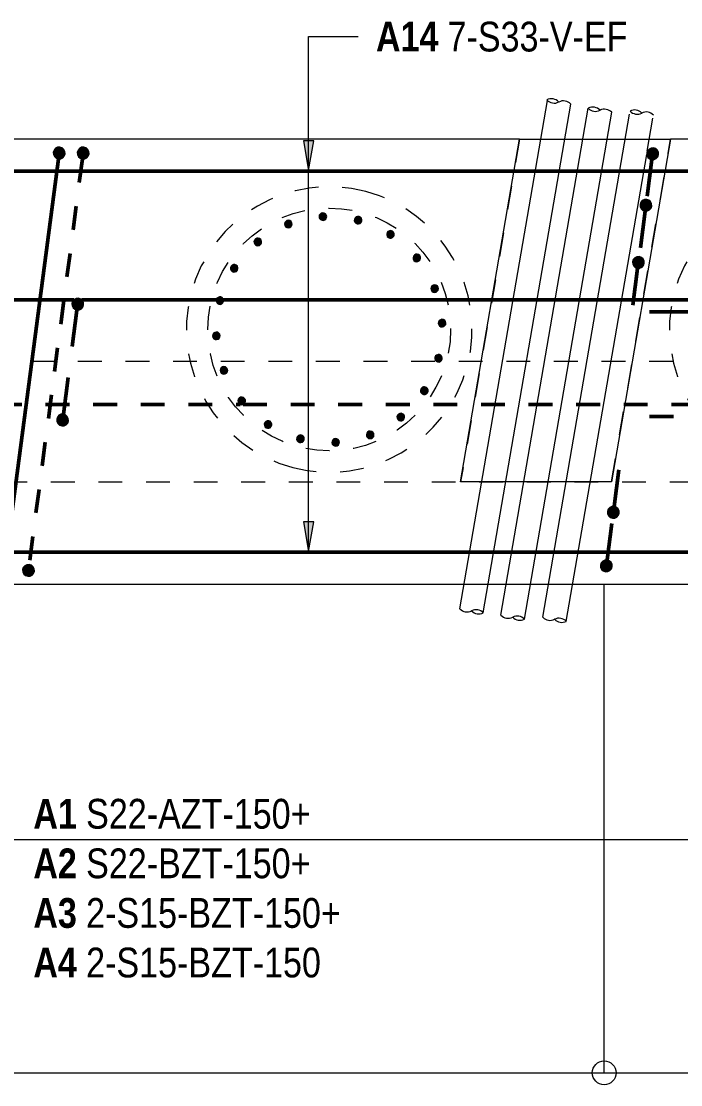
# Model space of a CAD drawing. Header units: metres. Extents: x 1110 to 1218, y -510 to 23.
# Drawn here: x 1130.523 to 1133.294, y -509.581 to -505.113 of the extents above; entities that cross this region are included whole.
import ezdxf

# ---------------------------------------------------------------- set-up
doc = ezdxf.new("R2010")
doc.units = ezdxf.units.M
doc.linetypes.add('JacobsDash', pattern=[0.0045, 0.003, -0.0015])
doc.linetypes.add('JacobsGridLine', pattern=[0.0145, 0.01, -0.001, 0.0025, -0.001])
for name, color, linetype, lineweight in [('A-ANNO-NOTE', 7, 'Continuous', 9), ('A-DETL', 7, 'Continuous', 13), ('A-DETL-GENF', 7, 'Continuous', 9), ('G-ANNO-TEXT', 7, 'Continuous', 9), ('S-BEAM', 7, 'Continuous', 50), ('S-FNDN', 7, 'Continuous', 50), ('S-GRID', 7, 'Continuous', 9)]:
    doc.layers.add(name, color=color, linetype=linetype, lineweight=lineweight)
doc.styles.add('Arial Narrow_1', font='ARIALN.TTF', dxfattribs={"height": 0.125})
doc.styles.add('Arial Narrow_B', font='ARIALNB.TTF', dxfattribs={"height": 0.125})

# ---------------------------------------------------------------- blocks, each defined once
blk = doc.blocks.new('01_SFO_FRP_Pile_CastInPlace_CS_BR08 - CAST-IN-PLACE PILE - 1200-8660960-DRG-2873072 - ABUTMENT A REINFORCEMENT PLAN Copy 1')
at = {"layer": 'S-FNDN', "color": 8, "linetype": 'JacobsDash', "lineweight": 18, "true_color": 0x808080}
for start, end in [(90, 270), (270, 90)]:
    blk.add_arc((0, 0), 0.6, start, end, dxfattribs=at)
blk = doc.blocks.new('CS_DET_Pile-Column_BreakLine - Tubular BreakLine-7611772-DRG-2873072 - ABUTMENT A REINFORCEMENT PLAN Copy 1')
at = {"layer": 'A-DETL-GENF', "color": 143, "lineweight": 18, "true_color": 0x78aac8}
for centre, start, end in [((0.025, 0.0333), 232.9573, 307.0427), ((0.075, -0.0329), 52.9573, 127.0427), ((0.075, 0.0333), 232.9573, 307.0427)]:
    blk.add_arc(centre, 0.0415, start, end, dxfattribs=at)
blk = doc.blocks.new('CS_DET_Pile-Column_BreakLine - Tubular BreakLine-7611820-DRG-2873072 - ABUTMENT A REINFORCEMENT PLAN Copy 1')
at = {"layer": 'A-DETL-GENF', "color": 143, "lineweight": 18, "true_color": 0x78aac8}
for centre, start, end in [((0.025, 0.0333), 232.9573, 307.0427), ((0.075, -0.0329), 52.9573, 127.0427), ((0.075, 0.0333), 232.9573, 307.0427)]:
    blk.add_arc(centre, 0.0415, start, end, dxfattribs=at)
blk = doc.blocks.new('CS_DET_Pile-Column_BreakLine - Tubular BreakLine-7611873-DRG-2873072 - ABUTMENT A REINFORCEMENT PLAN Copy 1')
at = {"layer": 'A-DETL-GENF', "color": 143, "lineweight": 18, "true_color": 0x78aac8}
for centre, start, end in [((0.025, 0.0333), 232.9573, 307.0427), ((0.075, -0.0329), 52.9573, 127.0427), ((0.075, 0.0333), 232.9573, 307.0427)]:
    blk.add_arc(centre, 0.0415, start, end, dxfattribs=at)
blk = doc.blocks.new('CS_DET_Pile-Column_BreakLine - Tubular BreakLine-7611606-DRG-2873072 - ABUTMENT A REINFORCEMENT PLAN Copy 1')
at = {"layer": 'A-DETL-GENF', "color": 143, "lineweight": 18, "true_color": 0x78aac8}
for centre, start, end in [((0.0257, 0.0343), 232.9573, 307.0427), ((0.0772, -0.0339), 52.9573, 127.0427), ((0.0772, 0.0343), 232.9573, 307.0427)]:
    blk.add_arc(centre, 0.0427, start, end, dxfattribs=at)
blk = doc.blocks.new('CS_DET_Pile-Column_BreakLine - Tubular BreakLine-7611653-DRG-2873072 - ABUTMENT A REINFORCEMENT PLAN Copy 1')
at = {"layer": 'A-DETL-GENF', "color": 143, "lineweight": 18, "true_color": 0x78aac8}
for centre, start, end in [((0.025, 0.0333), 232.9573, 307.0427), ((0.075, -0.0329), 52.9573, 127.0427), ((0.075, 0.0333), 232.9573, 307.0427)]:
    blk.add_arc(centre, 0.0415, start, end, dxfattribs=at)
blk = doc.blocks.new('CS_DET_Pile-Column_BreakLine - Tubular BreakLine-7611721-DRG-2873072 - ABUTMENT A REINFORCEMENT PLAN Copy 1')
at = {"layer": 'A-DETL-GENF', "color": 143, "lineweight": 18, "true_color": 0x78aac8}
for centre, start, end in [((0.025, 0.0333), 232.9573, 307.0427), ((0.075, -0.0329), 52.9573, 127.0427), ((0.075, 0.0333), 232.9573, 307.0427)]:
    blk.add_arc(centre, 0.0415, start, end, dxfattribs=at)
blk = doc.blocks.new('CS_DET_Rebar Combined - Multiple Bar-7534566-DRG-2873072 - ABUTMENT A REINFORCEMENT PLAN Copy 1')
at = {"layer": 'A-DETL-GENF', "lineweight": 50}
blk.add_line((0, 0), (9.885, 0), dxfattribs=at)
blk = doc.blocks.new('CS_DET_Rebar Combined - Multiple Bar-7534505-DRG-2873072 - ABUTMENT A REINFORCEMENT PLAN Copy 1')
at = {"layer": 'A-DETL-GENF', "linetype": 'JacobsDash', "lineweight": 50}
blk.add_line((9.885, 0), (8.9168, 0), dxfattribs=at)
blk = doc.blocks.new('CS_DET_Rebar Combined - Multiple Bar-6463039-DRG-2873072 - ABUTMENT A REINFORCEMENT PLAN Copy 1')
at = {"layer": 'A-DETL-GENF'}
for points in [[(-0.025, 0), (-0.0241, -0.0065), (-0.0217, -0.0125), (-0.0177, -0.0177), (-0.0125, -0.0217), (-0.0065, -0.0241), (0, -0.025), (0.0065, -0.0241), (0.0125, -0.0217), (0.0177, -0.0177), (0.0217, -0.0125), (0.0241, -0.0065), (0.025, 0), (0.0241, 0.0065), (0.0217, 0.0125), (0.0177, 0.0177), (0.0125, 0.0217), (0.0065, 0.0241), (0, 0.025), (-0.0065, 0.0241), (-0.0125, 0.0217), (-0.0177, 0.0177), (-0.0217, 0.0125), (-0.0241, 0.0065)], [(1.7434, 0), (1.7442, -0.0065), (1.7467, -0.0125), (1.7507, -0.0177), (1.7559, -0.0217), (1.7619, -0.0241), (1.7684, -0.025), (1.7749, -0.0241), (1.7809, -0.0217), (1.7861, -0.0177), (1.79, -0.0125), (1.7925, -0.0065), (1.7934, 0), (1.7925, 0.0065), (1.79, 0.0125), (1.7861, 0.0177), (1.7809, 0.0217), (1.7749, 0.0241), (1.7684, 0.025), (1.7619, 0.0241), (1.7559, 0.0217), (1.7507, 0.0177), (1.7467, 0.0125), (1.7442, 0.0065)]]:
    blk.add_hatch(color=256, dxfattribs=at).paths.add_polyline_path(points)
at = {"layer": 'A-DETL-GENF', "lineweight": 50}
blk.add_line((0.025, 0), (1.7434, 0), dxfattribs=at)
at = {"layer": 'A-DETL-GENF'}
for centre, start, end in [((0, 0), 360, 180), ((0, 0), 180, 360), ((1.7684, 0), 0, 180), ((1.7684, 0), 180, 360)]:
    blk.add_arc(centre, 0.025, start, end, dxfattribs=at)
blk = doc.blocks.new('CS_DET_Rebar Combined - Multiple Bar-6463081-DRG-2873072 - ABUTMENT A REINFORCEMENT PLAN Copy 1')
at = {"layer": 'A-DETL-GENF'}
for points in [[(-0.025, 0), (-0.0241, -0.0065), (-0.0217, -0.0125), (-0.0177, -0.0177), (-0.0125, -0.0217), (-0.0065, -0.0241), (0, -0.025), (0.0065, -0.0241), (0.0125, -0.0217), (0.0177, -0.0177), (0.0217, -0.0125), (0.0241, -0.0065), (0.025, 0), (0.0241, 0.0065), (0.0217, 0.0125), (0.0177, 0.0177), (0.0125, 0.0217), (0.0065, 0.0241), (0, 0.025), (-0.0065, 0.0241), (-0.0125, 0.0217), (-0.0177, 0.0177), (-0.0217, 0.0125), (-0.0241, 0.0065)], [(1.7434, 0), (1.7442, -0.0065), (1.7467, -0.0125), (1.7507, -0.0177), (1.7559, -0.0217), (1.7619, -0.0241), (1.7684, -0.025), (1.7749, -0.0241), (1.7809, -0.0217), (1.7861, -0.0177), (1.79, -0.0125), (1.7925, -0.0065), (1.7934, 0), (1.7925, 0.0065), (1.79, 0.0125), (1.7861, 0.0177), (1.7809, 0.0217), (1.7749, 0.0241), (1.7684, 0.025), (1.7619, 0.0241), (1.7559, 0.0217), (1.7507, 0.0177), (1.7467, 0.0125), (1.7442, 0.0065)]]:
    blk.add_hatch(color=256, dxfattribs=at).paths.add_polyline_path(points)
at = {"layer": 'A-DETL-GENF', "linetype": 'JacobsDash', "lineweight": 50}
blk.add_line((1.7434, 0), (0.025, 0), dxfattribs=at)
at = {"layer": 'A-DETL-GENF'}
for centre, start, end in [((0, 0), 360, 180), ((0, 0), 180, 360), ((1.7684, 0), 0, 180), ((1.7684, 0), 180, 360)]:
    blk.add_arc(centre, 0.025, start, end, dxfattribs=at)
blk = doc.blocks.new('T2DExtentArrowReinf_v1 - Extent-9230249-DRG-2873072 - ABUTMENT A REINFORCEMENT PLAN Copy 1')
at = {"layer": 'A-DETL-GENF'}
blk.add_line((0.125, 0), (30.477, 0), dxfattribs=at)
blk = doc.blocks.new('CS_DET_Rebar Combined - Multiple Bar-6463435-DRG-2873072 - ABUTMENT A REINFORCEMENT PLAN Copy 1')
at = {"layer": 'A-DETL-GENF'}
blk.add_hatch(color=256, dxfattribs=at).paths.add_polyline_path([(-0.025, 0), (-0.0241, -0.0065), (-0.0217, -0.0125), (-0.0177, -0.0177), (-0.0125, -0.0217), (-0.0065, -0.0241), (0, -0.025), (0.0065, -0.0241), (0.0125, -0.0217), (0.0177, -0.0177), (0.0217, -0.0125), (0.0241, -0.0065), (0.025, 0), (0.0241, 0.0065), (0.0217, 0.0125), (0.0177, 0.0177), (0.0118, 0.0219), (0.0065, 0.0241), (0, 0.025), (-0.0065, 0.0241), (-0.0125, 0.0217), (-0.0177, 0.0177), (-0.0217, 0.0125), (-0.0241, 0.0065)])
at = {"layer": 'A-DETL-GENF', "lineweight": 50}
blk.add_line((0.025, 0), (0.18, 0), dxfattribs=at)
at = {"layer": 'A-DETL-GENF'}
for start, end in [(360, 180), (180, 360)]:
    blk.add_arc((0, 0), 0.025, start, end, dxfattribs=at)
blk = doc.blocks.new('CS_DET_Rebar Combined - Multiple Bar-6463445-DRG-2873072 - ABUTMENT A REINFORCEMENT PLAN Copy 1')
at = {"layer": 'A-DETL-GENF'}
blk.add_hatch(color=256, dxfattribs=at).paths.add_polyline_path([(0.025, 0), (0.0241, 0.0065), (0.0217, 0.0125), (0.0159, 0.019), (0.0125, 0.0217), (0.0065, 0.0241), (0, 0.025), (-0.0065, 0.0241), (-0.0125, 0.0217), (-0.0177, 0.0177), (-0.0217, 0.0125), (-0.0241, 0.0065), (-0.025, 0), (-0.0241, -0.0065), (-0.0217, -0.0125), (-0.0177, -0.0177), (-0.0125, -0.0217), (-0.0065, -0.0241), (0, -0.025), (0.0065, -0.0241), (0.0125, -0.0217), (0.0177, -0.0177), (0.0217, -0.0125), (0.0241, -0.0065)])
at = {"layer": 'A-DETL-GENF', "lineweight": 50}
blk.add_line((0.025, 0), (0.18, 0), dxfattribs=at)
at = {"layer": 'A-DETL-GENF'}
for start, end in [(0, 180), (180, 360)]:
    blk.add_arc((0, 0), 0.025, start, end, dxfattribs=at)
blk = doc.blocks.new('T2DExtentArrowReinf_v1 - Extent-9230608-DRG-2873072 - ABUTMENT A REINFORCEMENT PLAN Copy 1')
at = {"layer": 'A-DETL-GENF'}
for p, q in [((20.557, 0), (20.557, 2.0528)), ((0.125, 0), (30.477, 0))]:
    blk.add_line(p, q, dxfattribs=at)
blk = doc.blocks.new('S_Det_Reinf_Bar Section_2D Grey - N32-V1-DRG-2873072 - ABUTMENT A REINFORCEMENT PLAN Copy 1')
at = {"layer": 'A-DETL-GENF', "true_color": 0x808080}
blk.add_hatch(color=8, dxfattribs=at).paths.add_polyline_path([(0.008, -0.0139), (0.0113, -0.0113), (0.0139, -0.008), (0.0155, -0.0041), (0.016, 0), (0.0155, 0.0041), (0.0139, 0.008), (0.0113, 0.0113), (0.008, 0.0139), (0.0041, 0.0155), (0, 0.016), (-0.0041, 0.0155), (-0.008, 0.0139), (-0.0113, 0.0113), (-0.0139, 0.008), (-0.0155, 0.0041), (-0.016, 0), (-0.0155, -0.0041), (-0.0139, -0.008), (-0.0113, -0.0113), (-0.008, -0.0139), (-0.0041, -0.0155), (0, -0.016), (0.0041, -0.0155)])
at = {"layer": 'A-DETL-GENF', "color": 8, "lineweight": 18, "true_color": 0x808080}
for start, end in [(360, 180), (180, 360)]:
    blk.add_arc((0, 0), 0.016, start, end, dxfattribs=at)
blk = doc.blocks.new('S_Det_Reinf_Bar Section_2D Grey - N32-V16-DRG-2873072 - ABUTMENT A REINFORCEMENT PLAN Copy 1')
at = {"layer": 'A-DETL-GENF', "true_color": 0x808080}
blk.add_hatch(color=8, dxfattribs=at).paths.add_polyline_path([(-0.0155, -0.0041), (-0.0139, -0.008), (-0.0113, -0.0113), (-0.008, -0.0139), (-0.0041, -0.0155), (0, -0.016), (0.0041, -0.0155), (0.008, -0.0139), (0.0113, -0.0113), (0.0139, -0.008), (0.0155, -0.0041), (0.016, 0), (0.0155, 0.0041), (0.0139, 0.008), (0.0113, 0.0113), (0.008, 0.0139), (0.0041, 0.0155), (0, 0.016), (-0.0041, 0.0155), (-0.008, 0.0139), (-0.0113, 0.0113), (-0.0139, 0.008), (-0.0155, 0.0041), (-0.0159, -0.0005)])
at = {"layer": 'A-DETL-GENF', "color": 8, "lineweight": 18, "true_color": 0x808080}
for start, end in [(360, 180), (180, 360)]:
    blk.add_arc((0, 0), 0.016, start, end, dxfattribs=at)
blk = doc.blocks.new('S_Det_Reinf_Bar Section_2D Grey - N32-V17-DRG-2873072 - ABUTMENT A REINFORCEMENT PLAN Copy 1')
at = {"layer": 'A-DETL-GENF', "true_color": 0x808080}
blk.add_hatch(color=8, dxfattribs=at).paths.add_polyline_path([(-0.0041, -0.0155), (0, -0.016), (0.0041, -0.0155), (0.008, -0.0139), (0.0113, -0.0113), (0.0139, -0.008), (0.0155, -0.0041), (0.016, 0), (0.0155, 0.0041), (0.0139, 0.008), (0.0113, 0.0113), (0.008, 0.0139), (0.0041, 0.0155), (0, 0.016), (-0.0041, 0.0155), (-0.008, 0.0139), (-0.0118, 0.0107), (-0.0139, 0.008), (-0.0155, 0.0041), (-0.016, -0.0001), (-0.0155, -0.0041), (-0.0139, -0.008), (-0.0113, -0.0113), (-0.008, -0.0139)])
at = {"layer": 'A-DETL-GENF', "color": 8, "lineweight": 18, "true_color": 0x808080}
for start, end in [(360, 180), (180, 360)]:
    blk.add_arc((0, 0), 0.016, start, end, dxfattribs=at)

msp = doc.modelspace()

# ---------------------------------------------------------------- hatches: boundary and pattern name
at = {"layer": 'G-ANNO-TEXT'}
for points in [[(1131.73, -505.7397), (1131.7521, -505.6147), (1131.708, -505.6147)], [(1131.73, -507.3412), (1131.7521, -507.2162), (1131.708, -507.2162)]]:
    msp.add_hatch(color=256, dxfattribs=at).paths.add_polyline_path(points)

# ---------------------------------------------------------------- linework, layer by layer
at = {"layer": 'A-ANNO-NOTE'}
msp.add_circle((1132.972, -509.5307), 0.05, dxfattribs=at)
at = {"layer": 'A-DETL', "color": 143, "lineweight": 18, "true_color": 0x78aac8}
for p, q in [((1132.3653, -507.5812), (1132.7332, -505.4455)), ((1132.4638, -507.5982), (1132.8321, -505.4608)), ((1132.5382, -507.6081), (1132.9051, -505.4784)), ((1132.6368, -507.625), (1133.0037, -505.4954)), ((1132.7143, -507.6169), (1133.0784, -505.5032)), ((1133.1531, -505.6589), (1133.177, -505.5202)), ((1132.8128, -507.6339), (1133.1508, -505.672))]:
    msp.add_line(p, q, dxfattribs=at)
at = {"layer": 'A-DETL', "color": 8, "linetype": 'JacobsDash', "lineweight": 18, "true_color": 0x808080}
for p, q in [((1132.6167, -505.6079), (1132.3686, -507.0479)), ((1133.0028, -507.0479), (1133.2509, -505.6079)), ((1126.4471, -507.0479), (1143.1915, -507.0479))]:
    msp.add_line(p, q, dxfattribs=at)
at = {"layer": 'A-DETL', "lineweight": 50}
for p, q in [((1123.4824, -505.7429), (1135.4824, -505.7429)), ((1129.3435, -506.2829), (1130.7434, -506.2829)), ((1130.7766, -506.2829), (1131.3419, -506.2829)), ((1131.373, -506.2829), (1133.3714, -506.2829)), ((1135.4824, -507.3429), (1123.4824, -507.3429))]:
    msp.add_line(p, q, dxfattribs=at)
at = {"layer": 'A-DETL', "linetype": 'JacobsDash', "lineweight": 50}
for p, q in [((1129.4251, -506.7229), (1131.4428, -506.7229)), ((1131.4546, -506.7229), (1133.4723, -506.7229))]:
    msp.add_line(p, q, dxfattribs=at)
at = {"layer": 'A-DETL', "color": 8, "linetype": 'JacobsDash', "lineweight": 9, "true_color": 0x808080}
msp.add_circle((1131.8167, -506.4077), 0.51, dxfattribs=at)
at = {"layer": 'G-ANNO-TEXT'}
for p, q in [((1131.73, -505.1773), (1131.9379, -505.1773)), ((1131.73, -505.7397), (1131.73, -505.1773)), ((1131.73, -505.1773), (1131.9379, -505.1773)), ((1131.73, -507.3412), (1131.73, -505.1773)), ((1131.7521, -505.6147), (1131.708, -505.6147)), ((1131.708, -505.6147), (1131.73, -505.7397)), ((1131.73, -505.7397), (1131.7521, -505.6147)), ((1131.7521, -507.2162), (1131.708, -507.2162)), ((1131.708, -507.2162), (1131.73, -507.3412)), ((1131.73, -507.3412), (1131.7521, -507.2162))]:
    msp.add_line(p, q, dxfattribs=at)
at = {"layer": 'S-BEAM', "lineweight": 13}
for p, q in [((1132.6167, -505.6079), (1129.1123, -505.6079)), ((1132.3686, -507.0479), (1132.6167, -505.6079)), ((1132.6167, -505.6079), (1133.2508, -505.6079)), ((1133.2509, -505.6079), (1133.0028, -507.0479)), ((1137.0844, -505.6079), (1133.2509, -505.6079)), ((1133.0028, -507.0479), (1132.3686, -507.0479)), ((1126.3656, -507.4779), (1143.1164, -507.4779))]:
    msp.add_line(p, q, dxfattribs=at)
at = {"layer": 'S-FNDN', "color": 8, "linetype": 'JacobsDash', "lineweight": 18, "true_color": 0x808080}
msp.add_arc((1133.8462, -506.4077), 0.6, 75.2239, 255.2239, dxfattribs=at)
at = {"layer": 'S-GRID', "linetype": 'JacobsGridLine', "lineweight": 18}
msp.add_line((1143.4609, -506.5429), (1111.4388, -506.5429), dxfattribs=at)

# ---------------------------------------------------------------- block references
at = {"layer": 'A-DETL-GENF', "color": 143, "true_color": 0x78aac8}
for name, p, rotation in [('CS_DET_Pile-Column_BreakLine - Tubular BreakLine-7611606-DRG-2873072 - ABUTMENT A REINFORCEMENT PLAN Copy 1', (1132.8321, -505.4606), 170.224219867527), ('CS_DET_Pile-Column_BreakLine - Tubular BreakLine-7611653-DRG-2873072 - ABUTMENT A REINFORCEMENT PLAN Copy 1', (1133.0037, -505.4952), 170.2242198678925), ('CS_DET_Pile-Column_BreakLine - Tubular BreakLine-7611721-DRG-2873072 - ABUTMENT A REINFORCEMENT PLAN Copy 1', (1133.1793, -505.5069), 170.2242198679914), ('CS_DET_Pile-Column_BreakLine - Tubular BreakLine-7611772-DRG-2873072 - ABUTMENT A REINFORCEMENT PLAN Copy 1', (1132.3652, -507.5814), 350.2242198638755), ('CS_DET_Pile-Column_BreakLine - Tubular BreakLine-7611820-DRG-2873072 - ABUTMENT A REINFORCEMENT PLAN Copy 1', (1132.5382, -507.6082), 350.2242198638824), ('CS_DET_Pile-Column_BreakLine - Tubular BreakLine-7611873-DRG-2873072 - ABUTMENT A REINFORCEMENT PLAN Copy 1', (1132.7142, -507.6171), 350.224219867625)]:
    msp.add_blockref(name, p, dxfattribs=dict(at, rotation=rotation))
at = {"layer": 'A-DETL-GENF'}
for name, p, rotation in [('CS_DET_Rebar Combined - Multiple Bar-6463039-DRG-2873072 - ABUTMENT A REINFORCEMENT PLAN Copy 1', (1130.452, -507.4199), 82.53369676710999), ('CS_DET_Rebar Combined - Multiple Bar-6463081-DRG-2873072 - ABUTMENT A REINFORCEMENT PLAN Copy 1', (1130.5529, -507.42), 82.53369676710999), ('CS_DET_Rebar Combined - Multiple Bar-6463445-DRG-2873072 - ABUTMENT A REINFORCEMENT PLAN Copy 1', (1133.1756, -505.6695), 262.533696767127), ('CS_DET_Rebar Combined - Multiple Bar-6463445-DRG-2873072 - ABUTMENT A REINFORCEMENT PLAN Copy 1', (1133.1473, -505.8858), 262.533696767127), ('CS_DET_Rebar Combined - Multiple Bar-6463445-DRG-2873072 - ABUTMENT A REINFORCEMENT PLAN Copy 1', (1133.1157, -506.1265), 262.533696767127), ('CS_DET_Rebar Combined - Multiple Bar-6463445-DRG-2873072 - ABUTMENT A REINFORCEMENT PLAN Copy 1', (1130.76, -506.3013), 262.533696767127), ('CS_DET_Rebar Combined - Multiple Bar-7534566-DRG-2873072 - ABUTMENT A REINFORCEMENT PLAN Copy 1', (1143.0475, -506.3338), 180), ('CS_DET_Rebar Combined - Multiple Bar-6463435-DRG-2873072 - ABUTMENT A REINFORCEMENT PLAN Copy 1', (1130.6962, -506.7881), 82.53369676710999), ('CS_DET_Rebar Combined - Multiple Bar-7534505-DRG-2873072 - ABUTMENT A REINFORCEMENT PLAN Copy 1', (1143.0475, -506.7738), 180), ('CS_DET_Rebar Combined - Multiple Bar-6463435-DRG-2873072 - ABUTMENT A REINFORCEMENT PLAN Copy 1', (1133.0103, -507.1758), 82.53369676710999), ('CS_DET_Rebar Combined - Multiple Bar-6463435-DRG-2873072 - ABUTMENT A REINFORCEMENT PLAN Copy 1', (1132.9808, -507.4007), 82.53369676710999)]:
    msp.add_blockref(name, p, dxfattribs=dict(at, rotation=rotation))
at = {"layer": 'A-DETL-GENF', "color": 8, "true_color": 0x808080}
for name, p, rotation in [('S_Det_Reinf_Bar Section_2D Grey - N32-V1-DRG-2873072 - ABUTMENT A REINFORCEMENT PLAN Copy 1', (1131.79, -505.9335), 3.223888889022546), ('S_Det_Reinf_Bar Section_2D Grey - N32-V1-DRG-2873072 - ABUTMENT A REINFORCEMENT PLAN Copy 1', (1131.9379, -505.9484), 345.2238888891193), ('S_Det_Reinf_Bar Section_2D Grey - N32-V17-DRG-2873072 - ABUTMENT A REINFORCEMENT PLAN Copy 1', (1131.6448, -505.965), 21.22388888902767), ('S_Det_Reinf_Bar Section_2D Grey - N32-V1-DRG-2873072 - ABUTMENT A REINFORCEMENT PLAN Copy 1', (1131.5164, -506.0398), 39.22388888903279), ('S_Det_Reinf_Bar Section_2D Grey - N32-V1-DRG-2873072 - ABUTMENT A REINFORCEMENT PLAN Copy 1', (1132.0739, -506.0084), 327.2238888891142), ('S_Det_Reinf_Bar Section_2D Grey - N32-V1-DRG-2873072 - ABUTMENT A REINFORCEMENT PLAN Copy 1', (1132.1847, -506.1074), 309.2238888891091), ('S_Det_Reinf_Bar Section_2D Grey - N32-V1-DRG-2873072 - ABUTMENT A REINFORCEMENT PLAN Copy 1', (1131.4174, -506.1506), 57.22388888903787), ('S_Det_Reinf_Bar Section_2D Grey - N32-V1-DRG-2873072 - ABUTMENT A REINFORCEMENT PLAN Copy 1', (1132.2595, -506.2358), 291.223888889104), ('S_Det_Reinf_Bar Section_2D Grey - N32-V16-DRG-2873072 - ABUTMENT A REINFORCEMENT PLAN Copy 1', (1131.3575, -506.2866), 75.22388888904297), ('S_Det_Reinf_Bar Section_2D Grey - N32-V1-DRG-2873072 - ABUTMENT A REINFORCEMENT PLAN Copy 1', (1132.291, -506.381), 273.2238888890989), ('S_Det_Reinf_Bar Section_2D Grey - N32-V1-DRG-2873072 - ABUTMENT A REINFORCEMENT PLAN Copy 1', (1131.3425, -506.4345), 93.22388888904806), ('S_Det_Reinf_Bar Section_2D Grey - N32-V1-DRG-2873072 - ABUTMENT A REINFORCEMENT PLAN Copy 1', (1132.276, -506.5289), 255.2238888890938), ('S_Det_Reinf_Bar Section_2D Grey - N32-V1-DRG-2873072 - ABUTMENT A REINFORCEMENT PLAN Copy 1', (1131.374, -506.5797), 111.2238888890531), ('S_Det_Reinf_Bar Section_2D Grey - N32-V1-DRG-2873072 - ABUTMENT A REINFORCEMENT PLAN Copy 1', (1132.2161, -506.6649), 237.2238888890888), ('S_Det_Reinf_Bar Section_2D Grey - N32-V1-DRG-2873072 - ABUTMENT A REINFORCEMENT PLAN Copy 1', (1131.4488, -506.7081), 129.2238888890582), ('S_Det_Reinf_Bar Section_2D Grey - N32-V1-DRG-2873072 - ABUTMENT A REINFORCEMENT PLAN Copy 1', (1131.5596, -506.8071), 147.2238888890633), ('S_Det_Reinf_Bar Section_2D Grey - N32-V1-DRG-2873072 - ABUTMENT A REINFORCEMENT PLAN Copy 1', (1132.1171, -506.7757), 219.2238888890837), ('S_Det_Reinf_Bar Section_2D Grey - N32-V1-DRG-2873072 - ABUTMENT A REINFORCEMENT PLAN Copy 1', (1131.9887, -506.8505), 201.2238888890786), ('S_Det_Reinf_Bar Section_2D Grey - N32-V1-DRG-2873072 - ABUTMENT A REINFORCEMENT PLAN Copy 1', (1131.6956, -506.867), 165.2238888890684), ('S_Det_Reinf_Bar Section_2D Grey - N32-V1-DRG-2873072 - ABUTMENT A REINFORCEMENT PLAN Copy 1', (1131.8435, -506.882), 183.2238888890734)]:
    msp.add_blockref(name, p, dxfattribs=dict(at, rotation=rotation))
at = {"layer": 'A-DETL-GENF'}
for name, p in [('T2DExtentArrowReinf_v1 - Extent-9230608-DRG-2873072 - ABUTMENT A REINFORCEMENT PLAN Copy 1', (1112.415, -509.5307)), ('T2DExtentArrowReinf_v1 - Extent-9230249-DRG-2873072 - ABUTMENT A REINFORCEMENT PLAN Copy 1', (1112.415, -508.5507))]:
    msp.add_blockref(name, p, dxfattribs=at)
at = {"layer": 'S-FNDN', "color": 8, "linetype": 'JacobsDash', "lineweight": 18, "true_color": 0x808080, "rotation": 165.2238888888883}
msp.add_blockref('01_SFO_FRP_Pile_CastInPlace_CS_BR08 - CAST-IN-PLACE PILE - 1200-8660960-DRG-2873072 - ABUTMENT A REINFORCEMENT PLAN Copy 1', (1131.8167, -506.4077), dxfattribs=at)

# ---------------------------------------------------------------- texts
at = {"layer": 'G-ANNO-TEXT', "insert": (1132.0129, -505.1148), "char_height": 0.125, "attachment_point": 1, "style": 'Arial Narrow_B', "bg_fill": 3, "box_fill_scale": 1, "bg_fill_color": 256, "bg_fill_true_color": 13158600, "bg_fill_transparency": 0}
msp.add_mtext('A14 ', dxfattribs=at)

# ---------------------------------------------------------------- next in the draw order: texts
at = {"layer": 'G-ANNO-TEXT', "insert": (1132.3139, -505.1148), "char_height": 0.125, "attachment_point": 1, "style": 'Arial Narrow_1', "bg_fill": 3, "box_fill_scale": 1, "bg_fill_color": 256, "bg_fill_true_color": 13158600, "bg_fill_transparency": 0}
msp.add_mtext('7-S33-V-EF ', dxfattribs=at)
at = {"layer": 'G-ANNO-TEXT', "char_height": 0.125, "attachment_point": 1, "style": 'Arial Narrow_B', "bg_fill": 3, "box_fill_scale": 1, "bg_fill_color": 256, "bg_fill_transparency": 0}
for s, insert in [('A1', (1130.5733, -508.3798)), ('A2', (1130.5733, -508.5881)), ('A3', (1130.5733, -508.7965)), ('A4', (1130.5733, -509.0048))]:
    msp.add_mtext(s, dxfattribs=dict(at, insert=insert))

# ---------------------------------------------------------------- next in the draw order: texts
at = {"layer": 'G-ANNO-TEXT', "char_height": 0.125, "attachment_point": 1, "style": 'Arial Narrow_1', "bg_fill": 3, "box_fill_scale": 1, "bg_fill_color": 256, "bg_fill_transparency": 0}
for s, insert in [(' S22-AZT-150+', (1130.7552, -508.3798)), (' S22-BZT-150+', (1130.7552, -508.5881)), (' 2-S15-BZT-150+', (1130.7552, -508.7965)), (' 2-S15-BZT-150', (1130.7552, -509.0048))]:
    msp.add_mtext(s, dxfattribs=dict(at, insert=insert))

doc.saveas('drawing.dxf')
